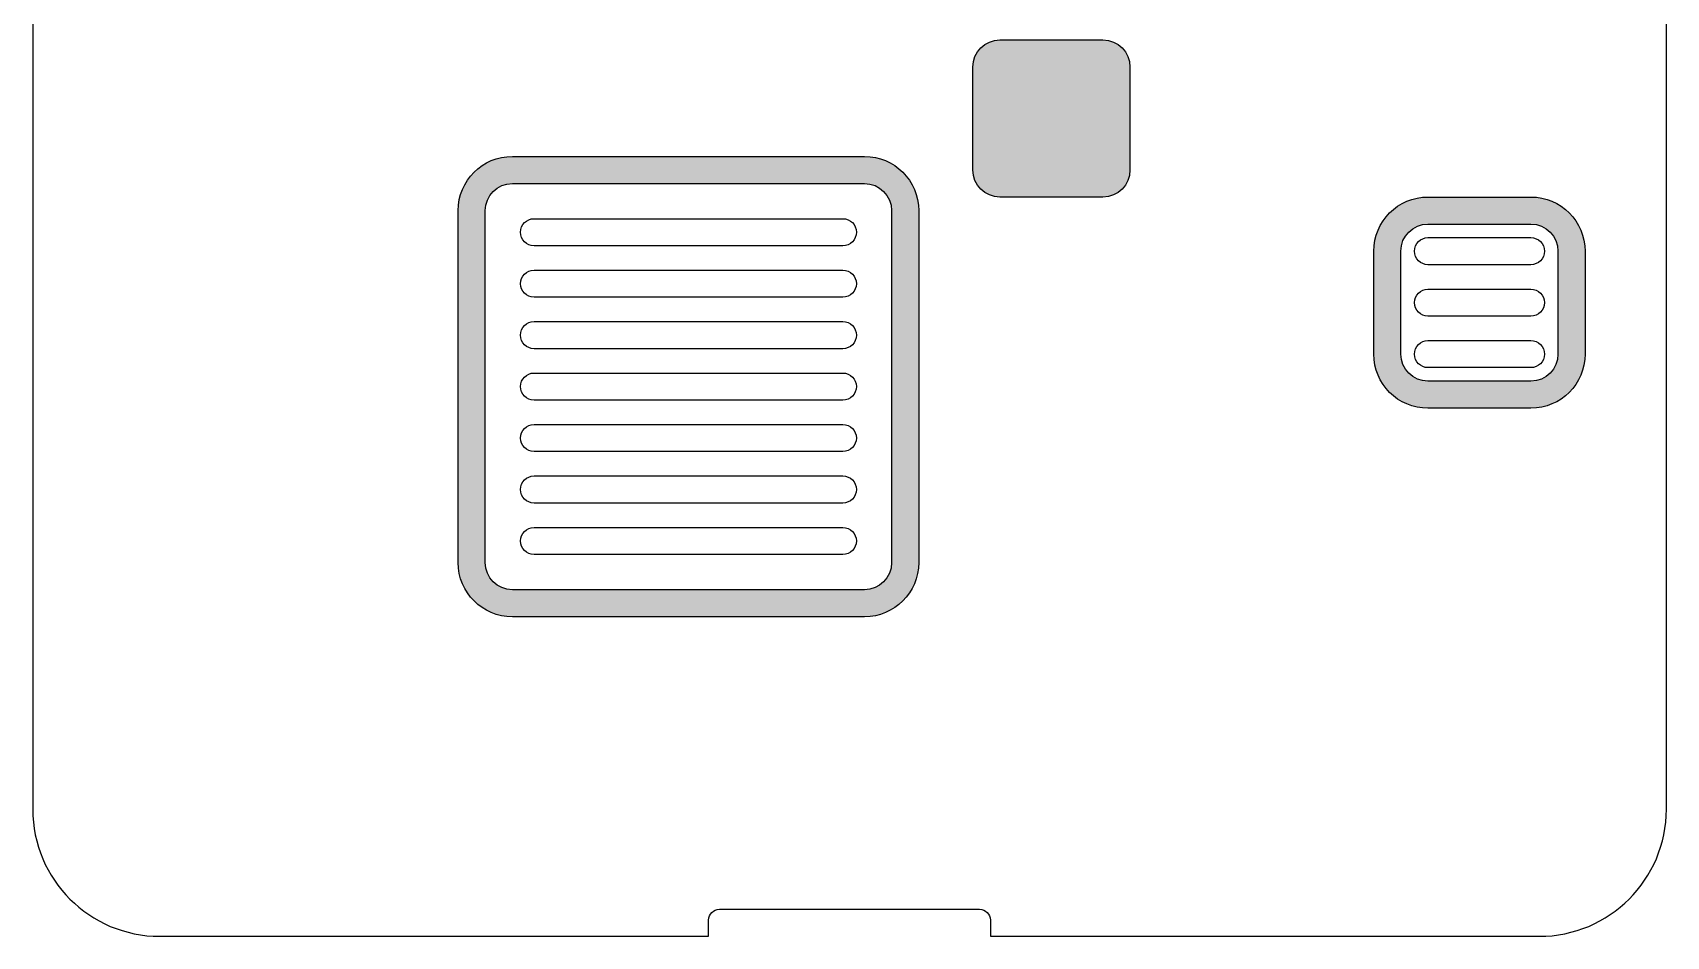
# Model space of a CAD drawing. Header units: millimetres. Extents: x 72.8 to 133.1, y -68.5 to 2.
# Drawn here: x 72.8 to 133.1, y -68.5 to -35.1 of the extents above; entities that cross this region are included whole.
import ezdxf

# ---------------------------------------------------------------- set-up
doc = ezdxf.new("R2010")
doc.units = ezdxf.units.MM
doc.header["$MEASUREMENT"] = 0
doc.layers.add('LASER CUT ACRILIC 3mm$CUT', color=1, linetype='Continuous', true_color=0xff0000)
doc.layers.add('LASER CUT ACRILIC 3mm$ENGRAVE IMAGE', color=5, linetype='Continuous', true_color=0x0000ff)

msp = doc.modelspace()

# ---------------------------------------------------------------- hatches: boundary and pattern name
at = {"layer": 'LASER CUT ACRILIC 3mm$ENGRAVE IMAGE'}
msp.add_hatch(color=256, dxfattribs=at).paths.add_polyline_path([(112.289, -35.362), (112.314, -35.363), (112.34, -35.364), (112.366, -35.365), (112.391, -35.368), (112.416, -35.37), (112.441, -35.374), (112.466, -35.378), (112.49, -35.383), (112.514, -35.388), (112.538, -35.394), (112.562, -35.4), (112.586, -35.407), (112.609, -35.415), (112.632, -35.423), (112.655, -35.432), (112.678, -35.441), (112.7, -35.451), (112.722, -35.461), (112.744, -35.472), (112.765, -35.483), (112.786, -35.495), (112.807, -35.507), (112.828, -35.52), (112.848, -35.533), (112.867, -35.547), (112.887, -35.561), (112.906, -35.576), (112.925, -35.591), (112.943, -35.606), (112.961, -35.622), (112.978, -35.639), (112.996, -35.655), (113.012, -35.673), (113.029, -35.69), (113.045, -35.708), (113.06, -35.726), (113.075, -35.745), (113.09, -35.764), (113.104, -35.784), (113.118, -35.803), (113.131, -35.823), (113.144, -35.844), (113.156, -35.865), (113.168, -35.886), (113.179, -35.907), (113.19, -35.929), (113.2, -35.951), (113.21, -35.973), (113.219, -35.996), (113.228, -36.019), (113.236, -36.042), (113.244, -36.065), (113.251, -36.089), (113.257, -36.113), (113.263, -36.137), (113.268, -36.161), (113.273, -36.185), (113.277, -36.21), (113.28, -36.235), (113.283, -36.26), (113.286, -36.286), (113.287, -36.311), (113.288, -36.337), (113.289, -36.362), (113.289, -40.162), (113.288, -40.188), (113.287, -40.214), (113.286, -40.239), (113.283, -40.265), (113.28, -40.29), (113.277, -40.315), (113.273, -40.339), (113.268, -40.364), (113.263, -40.388), (113.257, -40.412), (113.251, -40.436), (113.244, -40.46), (113.236, -40.483), (113.228, -40.506), (113.219, -40.529), (113.21, -40.552), (113.2, -40.574), (113.19, -40.596), (113.179, -40.618), (113.168, -40.639), (113.156, -40.66), (113.144, -40.681), (113.131, -40.701), (113.118, -40.722), (113.104, -40.741), (113.09, -40.761), (113.075, -40.78), (113.06, -40.799), (113.045, -40.817), (113.029, -40.835), (113.012, -40.852), (112.996, -40.87), (112.978, -40.886), (112.961, -40.903), (112.943, -40.919), (112.925, -40.934), (112.906, -40.949), (112.887, -40.964), (112.867, -40.978), (112.848, -40.992), (112.828, -41.005), (112.807, -41.018), (112.786, -41.03), (112.765, -41.042), (112.744, -41.053), (112.722, -41.064), (112.7, -41.074), (112.678, -41.084), (112.655, -41.093), (112.632, -41.102), (112.609, -41.11), (112.586, -41.117), (112.562, -41.125), (112.538, -41.131), (112.514, -41.137), (112.49, -41.142), (112.466, -41.147), (112.441, -41.151), (112.416, -41.154), (112.391, -41.157), (112.366, -41.16), (112.34, -41.161), (112.314, -41.162), (112.289, -41.162), (108.489, -41.162), (108.463, -41.162), (108.437, -41.161), (108.412, -41.16), (108.386, -41.157), (108.361, -41.154), (108.336, -41.151), (108.312, -41.147), (108.287, -41.142), (108.263, -41.137), (108.239, -41.131), (108.215, -41.125), (108.191, -41.117), (108.168, -41.11), (108.145, -41.102), (108.122, -41.093), (108.099, -41.084), (108.077, -41.074), (108.055, -41.064), (108.033, -41.053), (108.012, -41.042), (107.991, -41.03), (107.97, -41.018), (107.95, -41.005), (107.929, -40.992), (107.91, -40.978), (107.89, -40.964), (107.871, -40.949), (107.852, -40.934), (107.834, -40.919), (107.816, -40.903), (107.799, -40.886), (107.781, -40.87), (107.765, -40.852), (107.748, -40.835), (107.732, -40.817), (107.717, -40.799), (107.702, -40.78), (107.687, -40.761), (107.673, -40.741), (107.659, -40.722), (107.646, -40.701), (107.633, -40.681), (107.621, -40.66), (107.609, -40.639), (107.598, -40.618), (107.587, -40.596), (107.577, -40.574), (107.567, -40.552), (107.558, -40.529), (107.549, -40.506), (107.541, -40.483), (107.534, -40.46), (107.527, -40.436), (107.52, -40.412), (107.514, -40.388), (107.509, -40.364), (107.504, -40.339), (107.5, -40.315), (107.497, -40.29), (107.494, -40.265), (107.492, -40.239), (107.49, -40.214), (107.489, -40.188), (107.489, -40.162), (107.489, -36.362), (107.489, -36.337), (107.49, -36.311), (107.492, -36.286), (107.494, -36.26), (107.497, -36.235), (107.5, -36.21), (107.504, -36.185), (107.509, -36.161), (107.514, -36.137), (107.52, -36.113), (107.527, -36.089), (107.534, -36.065), (107.541, -36.042), (107.549, -36.019), (107.558, -35.996), (107.567, -35.973), (107.577, -35.951), (107.587, -35.929), (107.598, -35.907), (107.609, -35.886), (107.621, -35.865), (107.633, -35.844), (107.646, -35.823), (107.659, -35.803), (107.673, -35.784), (107.687, -35.764), (107.702, -35.745), (107.717, -35.726), (107.732, -35.708), (107.748, -35.69), (107.765, -35.673), (107.781, -35.655), (107.799, -35.639), (107.816, -35.622), (107.834, -35.606), (107.852, -35.591), (107.871, -35.576), (107.89, -35.561), (107.91, -35.547), (107.929, -35.533), (107.95, -35.52), (107.97, -35.507), (107.991, -35.495), (108.012, -35.483), (108.033, -35.472), (108.055, -35.461), (108.077, -35.451), (108.099, -35.441), (108.122, -35.432), (108.145, -35.423), (108.168, -35.415), (108.191, -35.407), (108.215, -35.4), (108.239, -35.394), (108.263, -35.388), (108.287, -35.383), (108.312, -35.378), (108.336, -35.374), (108.361, -35.37), (108.386, -35.368), (108.412, -35.365), (108.437, -35.364), (108.463, -35.363), (108.489, -35.362)], flags=0)
h = msp.add_hatch(color=256, dxfattribs=at)
h.paths.add_polyline_path([(90.489, -56.662), (90.437, -56.662), (90.386, -56.66), (90.335, -56.657), (90.284, -56.652), (90.234, -56.646), (90.184, -56.639), (90.135, -56.631), (90.085, -56.622), (90.037, -56.611), (89.989, -56.599), (89.941, -56.587), (89.894, -56.573), (89.847, -56.557), (89.801, -56.541), (89.755, -56.524), (89.71, -56.505), (89.665, -56.486), (89.621, -56.465), (89.578, -56.444), (89.535, -56.421), (89.493, -56.397), (89.451, -56.373), (89.411, -56.347), (89.37, -56.321), (89.331, -56.293), (89.292, -56.265), (89.254, -56.236), (89.216, -56.206), (89.18, -56.175), (89.144, -56.143), (89.109, -56.11), (89.074, -56.077), (89.041, -56.042), (89.008, -56.007), (88.976, -55.971), (88.945, -55.935), (88.915, -55.897), (88.886, -55.859), (88.858, -55.82), (88.83, -55.781), (88.804, -55.74), (88.778, -55.7), (88.754, -55.658), (88.73, -55.616), (88.707, -55.573), (88.686, -55.53), (88.665, -55.486), (88.646, -55.441), (88.627, -55.396), (88.61, -55.35), (88.594, -55.304), (88.578, -55.257), (88.564, -55.21), (88.552, -55.162), (88.54, -55.114), (88.529, -55.066), (88.52, -55.017), (88.512, -54.967), (88.505, -54.917), (88.499, -54.867), (88.494, -54.816), (88.491, -54.765), (88.489, -54.714), (88.489, -54.662), (88.489, -41.662), (88.489, -41.611), (88.491, -41.56), (88.494, -41.509), (88.499, -41.458), (88.505, -41.408), (88.512, -41.358), (88.52, -41.308), (88.529, -41.259), (88.54, -41.211), (88.552, -41.163), (88.564, -41.115), (88.578, -41.068), (88.594, -41.021), (88.61, -40.975), (88.627, -40.929), (88.646, -40.884), (88.665, -40.839), (88.686, -40.795), (88.707, -40.752), (88.73, -40.709), (88.754, -40.667), (88.778, -40.625), (88.804, -40.584), (88.83, -40.544), (88.858, -40.505), (88.886, -40.466), (88.915, -40.428), (88.945, -40.39), (88.976, -40.354), (89.008, -40.318), (89.041, -40.283), (89.074, -40.248), (89.109, -40.215), (89.144, -40.182), (89.18, -40.15), (89.216, -40.119), (89.254, -40.089), (89.292, -40.06), (89.331, -40.031), (89.37, -40.004), (89.411, -39.978), (89.451, -39.952), (89.493, -39.927), (89.535, -39.904), (89.578, -39.881), (89.621, -39.86), (89.665, -39.839), (89.71, -39.82), (89.755, -39.801), (89.801, -39.784), (89.847, -39.768), (89.894, -39.752), (89.941, -39.738), (89.989, -39.725), (90.037, -39.714), (90.085, -39.703), (90.135, -39.694), (90.184, -39.686), (90.234, -39.679), (90.284, -39.673), (90.335, -39.668), (90.386, -39.665), (90.437, -39.663), (90.489, -39.662), (103.489, -39.662), (103.54, -39.663), (103.592, -39.665), (103.642, -39.668), (103.693, -39.673), (103.743, -39.679), (103.793, -39.686), (103.843, -39.694), (103.892, -39.703), (103.94, -39.714), (103.988, -39.725), (104.036, -39.738), (104.083, -39.752), (104.13, -39.768), (104.176, -39.784), (104.222, -39.801), (104.267, -39.82), (104.312, -39.839), (104.356, -39.86), (104.399, -39.881), (104.442, -39.904), (104.484, -39.927), (104.526, -39.952), (104.567, -39.978), (104.607, -40.004), (104.646, -40.031), (104.685, -40.06), (104.723, -40.089), (104.761, -40.119), (104.797, -40.15), (104.833, -40.182), (104.868, -40.215), (104.903, -40.248), (104.936, -40.283), (104.969, -40.318), (105.001, -40.354), (105.032, -40.39), (105.062, -40.428), (105.091, -40.466), (105.12, -40.505), (105.147, -40.544), (105.173, -40.584), (105.199, -40.625), (105.224, -40.667), (105.247, -40.709), (105.27, -40.752), (105.291, -40.795), (105.312, -40.839), (105.331, -40.884), (105.35, -40.929), (105.367, -40.975), (105.383, -41.021), (105.399, -41.068), (105.413, -41.115), (105.426, -41.163), (105.437, -41.211), (105.448, -41.259), (105.457, -41.308), (105.466, -41.358), (105.472, -41.408), (105.478, -41.458), (105.483, -41.509), (105.486, -41.56), (105.488, -41.611), (105.489, -41.662), (105.489, -54.662), (105.488, -54.714), (105.486, -54.765), (105.483, -54.816), (105.478, -54.867), (105.472, -54.917), (105.466, -54.967), (105.457, -55.017), (105.448, -55.066), (105.437, -55.114), (105.426, -55.162), (105.413, -55.21), (105.399, -55.257), (105.383, -55.304), (105.367, -55.35), (105.35, -55.396), (105.331, -55.441), (105.312, -55.486), (105.291, -55.53), (105.27, -55.573), (105.247, -55.616), (105.224, -55.658), (105.199, -55.7), (105.173, -55.74), (105.147, -55.781), (105.12, -55.82), (105.091, -55.859), (105.062, -55.897), (105.032, -55.935), (105.001, -55.971), (104.969, -56.007), (104.936, -56.042), (104.903, -56.077), (104.868, -56.11), (104.833, -56.143), (104.797, -56.175), (104.761, -56.206), (104.723, -56.236), (104.685, -56.265), (104.646, -56.293), (104.607, -56.321), (104.567, -56.347), (104.526, -56.373), (104.484, -56.397), (104.442, -56.421), (104.399, -56.444), (104.356, -56.465), (104.312, -56.486), (104.267, -56.505), (104.222, -56.524), (104.176, -56.541), (104.13, -56.557), (104.083, -56.573), (104.036, -56.587), (103.988, -56.599), (103.94, -56.611), (103.892, -56.622), (103.843, -56.631), (103.793, -56.639), (103.743, -56.646), (103.693, -56.652), (103.642, -56.657), (103.592, -56.66), (103.54, -56.662), (103.489, -56.662)], flags=0)
h.paths.add_polyline_path([(90.489, -55.662), (103.489, -55.662), (103.514, -55.662), (103.54, -55.661), (103.566, -55.66), (103.591, -55.657), (103.616, -55.654), (103.641, -55.651), (103.666, -55.647), (103.69, -55.642), (103.714, -55.637), (103.739, -55.631), (103.762, -55.625), (103.786, -55.617), (103.809, -55.61), (103.832, -55.602), (103.855, -55.593), (103.878, -55.584), (103.9, -55.574), (103.922, -55.564), (103.944, -55.553), (103.965, -55.542), (103.986, -55.53), (104.007, -55.518), (104.028, -55.505), (104.048, -55.492), (104.067, -55.478), (104.087, -55.464), (104.106, -55.449), (104.125, -55.434), (104.143, -55.419), (104.161, -55.403), (104.179, -55.386), (104.196, -55.37), (104.212, -55.352), (104.229, -55.335), (104.245, -55.317), (104.26, -55.299), (104.275, -55.28), (104.29, -55.261), (104.304, -55.241), (104.318, -55.222), (104.331, -55.201), (104.344, -55.181), (104.356, -55.16), (104.368, -55.139), (104.379, -55.118), (104.39, -55.096), (104.4, -55.074), (104.41, -55.052), (104.419, -55.029), (104.428, -55.006), (104.436, -54.983), (104.444, -54.96), (104.451, -54.936), (104.457, -54.912), (104.463, -54.888), (104.468, -54.864), (104.473, -54.84), (104.477, -54.815), (104.48, -54.79), (104.483, -54.765), (104.486, -54.739), (104.487, -54.714), (104.488, -54.688), (104.489, -54.662), (104.489, -41.662), (104.488, -41.637), (104.487, -41.611), (104.486, -41.585), (104.483, -41.56), (104.48, -41.535), (104.477, -41.51), (104.473, -41.485), (104.468, -41.461), (104.463, -41.437), (104.457, -41.413), (104.451, -41.389), (104.444, -41.365), (104.436, -41.342), (104.428, -41.319), (104.419, -41.296), (104.41, -41.273), (104.4, -41.251), (104.39, -41.229), (104.379, -41.207), (104.368, -41.186), (104.356, -41.165), (104.344, -41.144), (104.331, -41.123), (104.318, -41.103), (104.304, -41.084), (104.29, -41.064), (104.275, -41.045), (104.26, -41.026), (104.245, -41.008), (104.229, -40.99), (104.212, -40.973), (104.196, -40.955), (104.179, -40.939), (104.161, -40.922), (104.143, -40.906), (104.125, -40.891), (104.106, -40.876), (104.087, -40.861), (104.067, -40.847), (104.048, -40.833), (104.028, -40.82), (104.007, -40.807), (103.986, -40.795), (103.965, -40.783), (103.944, -40.772), (103.922, -40.761), (103.9, -40.751), (103.878, -40.741), (103.855, -40.732), (103.832, -40.723), (103.809, -40.715), (103.786, -40.707), (103.762, -40.7), (103.739, -40.694), (103.714, -40.688), (103.69, -40.683), (103.666, -40.678), (103.641, -40.674), (103.616, -40.671), (103.591, -40.668), (103.566, -40.665), (103.54, -40.664), (103.514, -40.663), (103.489, -40.662), (90.489, -40.662), (90.463, -40.663), (90.437, -40.664), (90.412, -40.665), (90.386, -40.668), (90.361, -40.671), (90.336, -40.674), (90.312, -40.678), (90.287, -40.683), (90.263, -40.688), (90.239, -40.694), (90.215, -40.7), (90.191, -40.707), (90.168, -40.715), (90.145, -40.723), (90.122, -40.732), (90.099, -40.741), (90.077, -40.751), (90.055, -40.761), (90.033, -40.772), (90.012, -40.783), (89.991, -40.795), (89.97, -40.807), (89.95, -40.82), (89.929, -40.833), (89.91, -40.847), (89.89, -40.861), (89.871, -40.876), (89.852, -40.891), (89.834, -40.906), (89.816, -40.922), (89.799, -40.939), (89.781, -40.955), (89.765, -40.973), (89.748, -40.99), (89.732, -41.008), (89.717, -41.026), (89.702, -41.045), (89.687, -41.064), (89.673, -41.084), (89.659, -41.103), (89.646, -41.123), (89.633, -41.144), (89.621, -41.165), (89.609, -41.186), (89.598, -41.207), (89.587, -41.229), (89.577, -41.251), (89.567, -41.273), (89.558, -41.296), (89.549, -41.319), (89.541, -41.342), (89.534, -41.365), (89.527, -41.389), (89.52, -41.413), (89.514, -41.437), (89.509, -41.461), (89.504, -41.485), (89.5, -41.51), (89.497, -41.535), (89.494, -41.56), (89.491, -41.585), (89.49, -41.611), (89.489, -41.637), (89.489, -41.662), (89.489, -54.662), (89.489, -54.688), (89.49, -54.714), (89.491, -54.739), (89.494, -54.765), (89.497, -54.79), (89.5, -54.815), (89.504, -54.84), (89.509, -54.864), (89.514, -54.888), (89.52, -54.912), (89.527, -54.936), (89.534, -54.96), (89.541, -54.983), (89.549, -55.006), (89.558, -55.029), (89.567, -55.052), (89.577, -55.074), (89.587, -55.096), (89.598, -55.118), (89.609, -55.139), (89.621, -55.16), (89.633, -55.181), (89.646, -55.201), (89.659, -55.222), (89.673, -55.241), (89.687, -55.261), (89.702, -55.28), (89.717, -55.299), (89.732, -55.317), (89.748, -55.335), (89.765, -55.352), (89.781, -55.37), (89.799, -55.386), (89.816, -55.403), (89.834, -55.419), (89.852, -55.434), (89.871, -55.449), (89.89, -55.464), (89.91, -55.478), (89.929, -55.492), (89.95, -55.505), (89.97, -55.518), (89.991, -55.53), (90.012, -55.542), (90.033, -55.553), (90.055, -55.564), (90.077, -55.574), (90.099, -55.584), (90.122, -55.593), (90.145, -55.602), (90.168, -55.61), (90.191, -55.617), (90.215, -55.625), (90.239, -55.631), (90.263, -55.637), (90.287, -55.642), (90.312, -55.647), (90.336, -55.651), (90.361, -55.654), (90.386, -55.657), (90.412, -55.66), (90.437, -55.661), (90.463, -55.662)], flags=0)
h = msp.add_hatch(color=256, dxfattribs=at)
h.paths.add_polyline_path([(128.089, -41.162), (128.14, -41.163), (128.191, -41.165), (128.242, -41.168), (128.293, -41.173), (128.343, -41.179), (128.393, -41.185), (128.443, -41.194), (128.492, -41.203), (128.54, -41.214), (128.588, -41.225), (128.636, -41.238), (128.683, -41.252), (128.73, -41.268), (128.776, -41.284), (128.822, -41.301), (128.867, -41.32), (128.912, -41.339), (128.956, -41.36), (128.999, -41.381), (129.042, -41.404), (129.084, -41.427), (129.126, -41.452), (129.167, -41.478), (129.207, -41.504), (129.246, -41.531), (129.285, -41.56), (129.323, -41.589), (129.361, -41.619), (129.397, -41.65), (129.433, -41.682), (129.468, -41.715), (129.503, -41.748), (129.536, -41.783), (129.569, -41.818), (129.601, -41.854), (129.632, -41.89), (129.662, -41.928), (129.691, -41.966), (129.72, -42.005), (129.747, -42.044), (129.773, -42.085), (129.799, -42.125), (129.824, -42.167), (129.847, -42.209), (129.87, -42.252), (129.891, -42.295), (129.912, -42.339), (129.931, -42.384), (129.95, -42.429), (129.967, -42.475), (129.983, -42.521), (129.999, -42.568), (130.013, -42.615), (130.026, -42.663), (130.037, -42.711), (130.048, -42.759), (130.057, -42.808), (130.065, -42.858), (130.072, -42.908), (130.078, -42.958), (130.083, -43.009), (130.086, -43.06), (130.088, -43.111), (130.089, -43.163), (130.089, -46.962), (130.088, -47.014), (130.086, -47.065), (130.083, -47.116), (130.078, -47.167), (130.072, -47.217), (130.065, -47.267), (130.057, -47.316), (130.048, -47.366), (130.037, -47.414), (130.026, -47.462), (130.013, -47.51), (129.999, -47.557), (129.983, -47.604), (129.967, -47.65), (129.95, -47.696), (129.931, -47.741), (129.912, -47.786), (129.891, -47.83), (129.87, -47.873), (129.847, -47.916), (129.824, -47.958), (129.799, -48), (129.773, -48.04), (129.747, -48.081), (129.72, -48.12), (129.691, -48.159), (129.662, -48.197), (129.632, -48.235), (129.601, -48.271), (129.569, -48.307), (129.536, -48.342), (129.503, -48.377), (129.468, -48.41), (129.433, -48.443), (129.397, -48.475), (129.361, -48.506), (129.323, -48.536), (129.285, -48.565), (129.246, -48.593), (129.207, -48.621), (129.167, -48.647), (129.126, -48.673), (129.084, -48.698), (129.042, -48.721), (128.999, -48.744), (128.956, -48.765), (128.912, -48.786), (128.867, -48.805), (128.822, -48.824), (128.776, -48.841), (128.73, -48.857), (128.683, -48.873), (128.636, -48.887), (128.588, -48.9), (128.54, -48.911), (128.492, -48.922), (128.443, -48.931), (128.393, -48.939), (128.343, -48.946), (128.293, -48.952), (128.242, -48.957), (128.191, -48.96), (128.14, -48.962), (128.089, -48.962), (124.289, -48.962), (124.237, -48.962), (124.186, -48.96), (124.135, -48.957), (124.084, -48.952), (124.034, -48.946), (123.984, -48.939), (123.935, -48.931), (123.886, -48.922), (123.837, -48.911), (123.789, -48.9), (123.741, -48.887), (123.694, -48.873), (123.647, -48.857), (123.601, -48.841), (123.555, -48.824), (123.51, -48.805), (123.465, -48.786), (123.421, -48.765), (123.378, -48.744), (123.335, -48.721), (123.293, -48.698), (123.251, -48.673), (123.211, -48.647), (123.17, -48.621), (123.131, -48.593), (123.092, -48.565), (123.054, -48.536), (123.016, -48.506), (122.98, -48.475), (122.944, -48.443), (122.909, -48.41), (122.874, -48.377), (122.841, -48.342), (122.808, -48.307), (122.776, -48.271), (122.745, -48.235), (122.715, -48.197), (122.686, -48.159), (122.658, -48.12), (122.63, -48.081), (122.604, -48.04), (122.578, -48), (122.554, -47.958), (122.53, -47.916), (122.507, -47.873), (122.486, -47.83), (122.465, -47.786), (122.446, -47.741), (122.427, -47.696), (122.41, -47.65), (122.394, -47.604), (122.378, -47.557), (122.364, -47.51), (122.352, -47.462), (122.34, -47.414), (122.329, -47.366), (122.32, -47.316), (122.312, -47.267), (122.305, -47.217), (122.299, -47.167), (122.294, -47.116), (122.291, -47.065), (122.289, -47.014), (122.289, -46.962), (122.289, -43.163), (122.289, -43.111), (122.291, -43.06), (122.294, -43.009), (122.299, -42.958), (122.305, -42.908), (122.312, -42.858), (122.32, -42.808), (122.329, -42.759), (122.34, -42.711), (122.352, -42.663), (122.364, -42.615), (122.378, -42.568), (122.394, -42.521), (122.41, -42.475), (122.427, -42.429), (122.446, -42.384), (122.465, -42.339), (122.486, -42.295), (122.507, -42.252), (122.53, -42.209), (122.554, -42.167), (122.578, -42.125), (122.604, -42.085), (122.63, -42.044), (122.658, -42.005), (122.686, -41.966), (122.715, -41.928), (122.745, -41.89), (122.776, -41.854), (122.808, -41.818), (122.841, -41.783), (122.874, -41.748), (122.909, -41.715), (122.944, -41.682), (122.98, -41.65), (123.016, -41.619), (123.054, -41.589), (123.092, -41.56), (123.131, -41.531), (123.17, -41.504), (123.211, -41.478), (123.251, -41.452), (123.293, -41.427), (123.335, -41.404), (123.378, -41.381), (123.421, -41.36), (123.465, -41.339), (123.51, -41.32), (123.555, -41.301), (123.601, -41.284), (123.647, -41.268), (123.694, -41.252), (123.741, -41.238), (123.789, -41.225), (123.837, -41.214), (123.886, -41.203), (123.935, -41.194), (123.984, -41.185), (124.034, -41.179), (124.084, -41.173), (124.135, -41.168), (124.186, -41.165), (124.237, -41.163), (124.289, -41.162)], flags=0)
h.paths.add_polyline_path([(128.089, -42.162), (124.289, -42.162), (124.263, -42.163), (124.237, -42.164), (124.212, -42.165), (124.186, -42.168), (124.161, -42.171), (124.136, -42.174), (124.112, -42.178), (124.087, -42.183), (124.063, -42.188), (124.039, -42.194), (124.015, -42.2), (123.991, -42.207), (123.968, -42.215), (123.945, -42.223), (123.922, -42.232), (123.899, -42.241), (123.877, -42.251), (123.855, -42.261), (123.833, -42.272), (123.812, -42.283), (123.791, -42.295), (123.77, -42.307), (123.75, -42.32), (123.729, -42.333), (123.71, -42.347), (123.69, -42.361), (123.671, -42.376), (123.652, -42.391), (123.634, -42.406), (123.616, -42.422), (123.599, -42.439), (123.581, -42.455), (123.565, -42.473), (123.548, -42.49), (123.532, -42.508), (123.517, -42.526), (123.502, -42.545), (123.487, -42.564), (123.473, -42.584), (123.459, -42.603), (123.446, -42.623), (123.433, -42.644), (123.421, -42.665), (123.409, -42.686), (123.398, -42.707), (123.387, -42.729), (123.377, -42.751), (123.367, -42.773), (123.358, -42.796), (123.349, -42.819), (123.341, -42.842), (123.334, -42.865), (123.327, -42.889), (123.32, -42.913), (123.314, -42.937), (123.309, -42.961), (123.304, -42.985), (123.3, -43.01), (123.297, -43.035), (123.294, -43.06), (123.292, -43.086), (123.29, -43.111), (123.289, -43.137), (123.289, -43.163), (123.289, -46.962), (123.289, -46.988), (123.29, -47.014), (123.292, -47.039), (123.294, -47.065), (123.297, -47.09), (123.3, -47.115), (123.304, -47.139), (123.309, -47.164), (123.314, -47.188), (123.32, -47.212), (123.327, -47.236), (123.334, -47.26), (123.341, -47.283), (123.349, -47.306), (123.358, -47.329), (123.367, -47.352), (123.377, -47.374), (123.387, -47.396), (123.398, -47.418), (123.409, -47.439), (123.421, -47.46), (123.433, -47.481), (123.446, -47.501), (123.459, -47.522), (123.473, -47.541), (123.487, -47.561), (123.502, -47.58), (123.517, -47.599), (123.532, -47.617), (123.548, -47.635), (123.565, -47.652), (123.581, -47.67), (123.599, -47.686), (123.616, -47.703), (123.634, -47.719), (123.652, -47.734), (123.671, -47.749), (123.69, -47.764), (123.71, -47.778), (123.729, -47.792), (123.75, -47.805), (123.77, -47.818), (123.791, -47.83), (123.812, -47.842), (123.833, -47.853), (123.855, -47.864), (123.877, -47.874), (123.899, -47.884), (123.922, -47.893), (123.945, -47.902), (123.968, -47.91), (123.991, -47.918), (124.015, -47.925), (124.039, -47.931), (124.063, -47.937), (124.087, -47.942), (124.112, -47.947), (124.136, -47.951), (124.161, -47.954), (124.186, -47.957), (124.212, -47.96), (124.237, -47.961), (124.263, -47.962), (124.289, -47.962), (128.089, -47.962), (128.114, -47.962), (128.14, -47.961), (128.165, -47.96), (128.191, -47.957), (128.216, -47.954), (128.241, -47.951), (128.266, -47.947), (128.29, -47.942), (128.314, -47.937), (128.338, -47.931), (128.362, -47.925), (128.386, -47.918), (128.409, -47.91), (128.432, -47.902), (128.455, -47.893), (128.478, -47.884), (128.5, -47.874), (128.522, -47.864), (128.544, -47.853), (128.565, -47.842), (128.586, -47.83), (128.607, -47.818), (128.628, -47.805), (128.648, -47.792), (128.667, -47.778), (128.687, -47.764), (128.706, -47.749), (128.725, -47.734), (128.743, -47.719), (128.761, -47.703), (128.778, -47.686), (128.796, -47.67), (128.812, -47.652), (128.829, -47.635), (128.845, -47.617), (128.86, -47.599), (128.875, -47.58), (128.89, -47.561), (128.904, -47.541), (128.918, -47.522), (128.931, -47.501), (128.944, -47.481), (128.956, -47.46), (128.968, -47.439), (128.979, -47.418), (128.99, -47.396), (129, -47.374), (129.01, -47.352), (129.019, -47.329), (129.028, -47.306), (129.036, -47.283), (129.044, -47.26), (129.051, -47.236), (129.057, -47.212), (129.063, -47.188), (129.068, -47.164), (129.073, -47.139), (129.077, -47.115), (129.081, -47.09), (129.083, -47.065), (129.086, -47.039), (129.087, -47.014), (129.088, -46.988), (129.089, -46.962), (129.089, -43.163), (129.088, -43.137), (129.087, -43.111), (129.086, -43.086), (129.083, -43.06), (129.081, -43.035), (129.077, -43.01), (129.073, -42.985), (129.068, -42.961), (129.063, -42.937), (129.057, -42.913), (129.051, -42.889), (129.044, -42.865), (129.036, -42.842), (129.028, -42.819), (129.019, -42.796), (129.01, -42.773), (129, -42.751), (128.99, -42.729), (128.979, -42.707), (128.968, -42.686), (128.956, -42.665), (128.944, -42.644), (128.931, -42.623), (128.918, -42.603), (128.904, -42.584), (128.89, -42.564), (128.875, -42.545), (128.86, -42.526), (128.845, -42.508), (128.829, -42.49), (128.812, -42.473), (128.796, -42.455), (128.778, -42.439), (128.761, -42.422), (128.743, -42.406), (128.725, -42.391), (128.706, -42.376), (128.687, -42.361), (128.667, -42.347), (128.648, -42.333), (128.628, -42.32), (128.607, -42.307), (128.586, -42.295), (128.565, -42.283), (128.544, -42.272), (128.522, -42.261), (128.5, -42.251), (128.478, -42.241), (128.455, -42.232), (128.432, -42.223), (128.409, -42.215), (128.386, -42.207), (128.362, -42.2), (128.338, -42.194), (128.314, -42.188), (128.29, -42.183), (128.266, -42.178), (128.241, -42.174), (128.216, -42.171), (128.191, -42.168), (128.165, -42.165), (128.14, -42.164), (128.114, -42.163)], flags=0)

# ---------------------------------------------------------------- linework, layer by layer
at = {"layer": 'LASER CUT ACRILIC 3mm$CUT'}
for p, q in [((72.782, -2.733), (72.782, -63.769)), ((133.089, -63.769), (133.089, -2.733)), ((98.135, -67.462), (107.735, -67.462)), ((97.735, -68.462), (97.735, -67.862)), ((108.135, -67.862), (108.135, -68.462)), ((108.135, -68.462), (128.396, -68.462))]:
    msp.add_line(p, q, dxfattribs=at)
at = {"layer": 'LASER CUT ACRILIC 3mm$CUT', "color": 1, "true_color": 0xff0000}
for points in [[(102.689, -41.962), (98.889, -41.962), (95.089, -41.962), (91.289, -41.962), (91.012, -41.962), (90.789, -42.186), (90.789, -42.462), (90.789, -42.739), (91.012, -42.962), (91.289, -42.962), (95.089, -42.962), (98.889, -42.962), (102.689, -42.962), (102.965, -42.962), (103.189, -42.739), (103.189, -42.462), (103.189, -42.186), (102.965, -41.962), (102.689, -41.962)], [(128.089, -42.662), (126.822, -42.662), (125.555, -42.662), (124.289, -42.662), (124.012, -42.662), (123.789, -42.886), (123.789, -43.163), (123.789, -43.439), (124.012, -43.662), (124.289, -43.662), (125.555, -43.662), (126.822, -43.662), (128.089, -43.662), (128.365, -43.662), (128.589, -43.439), (128.589, -43.163), (128.589, -42.886), (128.365, -42.662), (128.089, -42.662)], [(102.689, -43.862), (98.889, -43.862), (95.089, -43.862), (91.289, -43.862), (91.012, -43.862), (90.789, -44.086), (90.789, -44.362), (90.789, -44.639), (91.012, -44.862), (91.289, -44.862), (95.089, -44.862), (98.889, -44.862), (102.689, -44.862), (102.965, -44.862), (103.189, -44.639), (103.189, -44.362), (103.189, -44.086), (102.965, -43.862), (102.689, -43.862)], [(128.089, -44.563), (126.822, -44.563), (125.555, -44.563), (124.289, -44.563), (124.012, -44.563), (123.789, -44.786), (123.789, -45.062), (123.789, -45.339), (124.012, -45.562), (124.289, -45.562), (125.555, -45.562), (126.822, -45.562), (128.089, -45.562), (128.365, -45.562), (128.589, -45.339), (128.589, -45.062), (128.589, -44.786), (128.365, -44.563), (128.089, -44.563)], [(102.689, -45.762), (98.889, -45.762), (95.089, -45.762), (91.289, -45.762), (91.012, -45.762), (90.789, -45.986), (90.789, -46.262), (90.789, -46.539), (91.012, -46.762), (91.289, -46.762), (95.089, -46.762), (98.889, -46.762), (102.689, -46.762), (102.965, -46.762), (103.189, -46.539), (103.189, -46.262), (103.189, -45.986), (102.965, -45.762), (102.689, -45.762)], [(128.089, -46.462), (126.822, -46.462), (125.555, -46.462), (124.289, -46.462), (124.012, -46.462), (123.789, -46.686), (123.789, -46.962), (123.789, -47.239), (124.012, -47.462), (124.289, -47.462), (125.555, -47.462), (126.822, -47.462), (128.089, -47.462), (128.365, -47.462), (128.589, -47.239), (128.589, -46.962), (128.589, -46.686), (128.365, -46.462), (128.089, -46.462)], [(102.689, -47.662), (98.889, -47.662), (95.089, -47.662), (91.289, -47.662), (91.012, -47.662), (90.789, -47.886), (90.789, -48.162), (90.789, -48.439), (91.012, -48.662), (91.289, -48.662), (95.089, -48.662), (98.889, -48.662), (102.689, -48.662), (102.965, -48.662), (103.189, -48.439), (103.189, -48.162), (103.189, -47.886), (102.965, -47.662), (102.689, -47.662)], [(102.689, -49.562), (98.889, -49.562), (95.089, -49.562), (91.289, -49.562), (91.012, -49.562), (90.789, -49.786), (90.789, -50.062), (90.789, -50.339), (91.012, -50.562), (91.289, -50.562), (95.089, -50.562), (98.889, -50.562), (102.689, -50.562), (102.965, -50.562), (103.189, -50.339), (103.189, -50.062), (103.189, -49.786), (102.965, -49.562), (102.689, -49.562)], [(102.689, -51.462), (98.889, -51.462), (95.089, -51.462), (91.289, -51.462), (91.012, -51.462), (90.789, -51.686), (90.789, -51.962), (90.789, -52.239), (91.012, -52.462), (91.289, -52.462), (95.089, -52.462), (98.889, -52.462), (102.689, -52.462), (102.965, -52.462), (103.189, -52.239), (103.189, -51.962), (103.189, -51.686), (102.965, -51.462), (102.689, -51.462)], [(102.689, -53.362), (98.889, -53.362), (95.089, -53.362), (91.289, -53.362), (91.012, -53.362), (90.789, -53.586), (90.789, -53.862), (90.789, -54.139), (91.012, -54.362), (91.289, -54.362), (95.089, -54.362), (98.889, -54.362), (102.689, -54.362), (102.965, -54.362), (103.189, -54.139), (103.189, -53.862), (103.189, -53.586), (102.965, -53.362), (102.689, -53.362)]]:
    msp.add_open_spline(points, degree=3, knots=[0, 0, 0, 0, 1, 1, 1, 2, 2, 2, 3, 3, 3, 4, 4, 4, 5, 5, 5, 6, 6, 6, 6], dxfattribs=at)
at = {"layer": 'LASER CUT ACRILIC 3mm$CUT'}
for points in [[(72.782, -63.769), (72.782, -66.361), (74.883, -68.462), (77.475, -68.462)], [(128.396, -68.462), (130.987, -68.462), (133.089, -66.361), (133.089, -63.769)], [(97.735, -67.862), (97.735, -67.642), (97.914, -67.462), (98.135, -67.462)], [(107.735, -67.462), (107.956, -67.462), (108.135, -67.642), (108.135, -67.862)], [(77.475, -68.462), (84.228, -68.462), (90.982, -68.462), (97.735, -68.462)]]:
    msp.add_open_spline(points, degree=3, dxfattribs=at)
at = {"layer": 'LASER CUT ACRILIC 3mm$ENGRAVE IMAGE'}
for points in [[(112.289, -35.362), (111.022, -35.362), (109.755, -35.362), (108.489, -35.362), (107.936, -35.362), (107.489, -35.81), (107.489, -36.362), (107.489, -37.629), (107.489, -38.896), (107.489, -40.162), (107.489, -40.715), (107.936, -41.162), (108.489, -41.162), (109.755, -41.162), (111.022, -41.162), (112.289, -41.162), (112.841, -41.162), (113.289, -40.715), (113.289, -40.162), (113.289, -38.896), (113.289, -37.629), (113.289, -36.362), (113.289, -35.81), (112.841, -35.362), (112.289, -35.362)], [(90.489, -56.662), (94.822, -56.662), (99.155, -56.662), (103.489, -56.662), (104.593, -56.662), (105.489, -55.767), (105.489, -54.662), (105.489, -50.329), (105.489, -45.996), (105.489, -41.662), (105.489, -40.558), (104.593, -39.662), (103.489, -39.662), (99.155, -39.662), (94.822, -39.662), (90.489, -39.662), (89.384, -39.662), (88.489, -40.558), (88.489, -41.662), (88.489, -45.996), (88.489, -50.329), (88.489, -54.662), (88.489, -55.767), (89.384, -56.662), (90.489, -56.662)], [(90.489, -55.662), (94.822, -55.662), (99.155, -55.662), (103.489, -55.662), (104.041, -55.662), (104.489, -55.215), (104.489, -54.662), (104.489, -50.329), (104.489, -45.996), (104.489, -41.662), (104.489, -41.11), (104.041, -40.662), (103.489, -40.662), (99.155, -40.662), (94.822, -40.662), (90.489, -40.662), (89.936, -40.662), (89.489, -41.11), (89.489, -41.662), (89.489, -45.996), (89.489, -50.329), (89.489, -54.662), (89.489, -55.215), (89.936, -55.662), (90.489, -55.662)], [(128.089, -41.162), (126.822, -41.162), (125.555, -41.162), (124.289, -41.162), (123.184, -41.162), (122.289, -42.058), (122.289, -43.163), (122.289, -44.429), (122.289, -45.696), (122.289, -46.962), (122.289, -48.067), (123.184, -48.962), (124.289, -48.962), (125.555, -48.962), (126.822, -48.962), (128.089, -48.962), (129.193, -48.962), (130.089, -48.067), (130.089, -46.962), (130.089, -45.696), (130.089, -44.429), (130.089, -43.163), (130.089, -42.058), (129.193, -41.162), (128.089, -41.162)], [(128.089, -42.162), (126.822, -42.162), (125.555, -42.162), (124.289, -42.162), (123.736, -42.162), (123.289, -42.61), (123.289, -43.163), (123.289, -44.429), (123.289, -45.696), (123.289, -46.962), (123.289, -47.515), (123.736, -47.962), (124.289, -47.962), (125.555, -47.962), (126.822, -47.962), (128.089, -47.962), (128.641, -47.962), (129.089, -47.515), (129.089, -46.962), (129.089, -45.696), (129.089, -44.429), (129.089, -43.163), (129.089, -42.61), (128.641, -42.162), (128.089, -42.162)]]:
    msp.add_open_spline(points, degree=3, knots=[0, 0, 0, 0, 1, 1, 1, 2, 2, 2, 3, 3, 3, 4, 4, 4, 5, 5, 5, 6, 6, 6, 7, 7, 7, 8, 8, 8, 8], dxfattribs=at)

doc.saveas('drawing.dxf')
